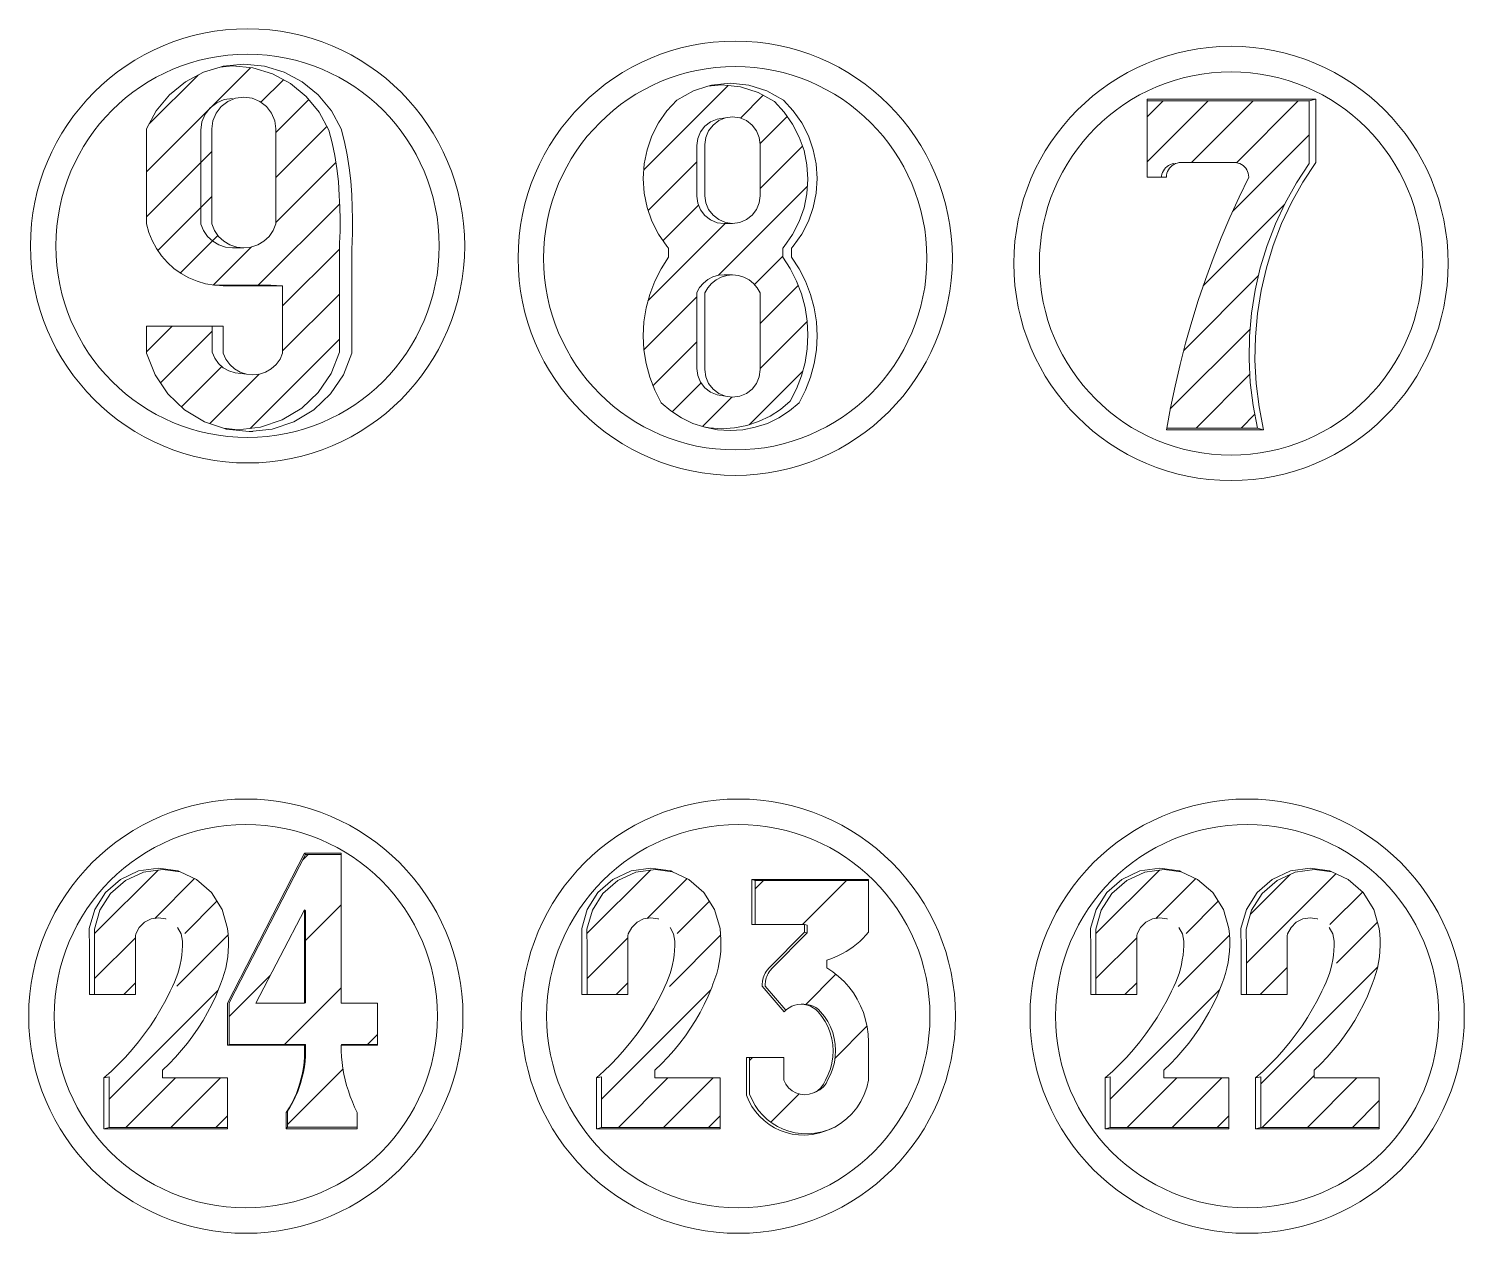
# Model space of a CAD drawing. Header units: inches. Extents: x -1979 to 7680, y -968 to 3127.
# Drawn here: x 2829.5 to 2881.5, y 992.8 to 1036.4 of the extents above; entities that cross this region are included whole.
import ezdxf

# ---------------------------------------------------------------- set-up
doc = ezdxf.new("R2010")
doc.units = ezdxf.units.IN
doc.header["$MEASUREMENT"] = 0
pattern_1 = [(45, (2232.7072, 1574.1366), (-0.8148213, 0.8148213), [])]
pattern_2 = [(45, (2232.7072, 1574.1366), (-0.8148213, 0.8148213), [])]

msp = doc.modelspace()

# ---------------------------------------------------------------- hatches: boundary and pattern name
at = {"lineweight": 20}
h = msp.add_hatch(dxfattribs=at)
h.set_pattern_fill('ANSI31', color=256, scale=9.218651)
h.set_pattern_definition(pattern_1)
h.paths.add_polyline_path([(2840.742, 1028.428), (2840.752, 1028.602), (2840.765, 1029.032), (2840.767, 1029.463), (2840.759, 1029.893), (2840.74, 1030.323), (2840.704, 1030.827), (2840.65, 1031.298), (2840.575, 1031.766), (2840.478, 1032.23), (2840.36, 1032.689), (2840.011, 1033.34), (2839.541, 1033.91), (2838.969, 1034.378), (2838.317, 1034.726), (2837.61, 1034.94), (2836.874, 1035.013), (2836.431, 1034.969), (2835.827, 1034.786), (2835.169, 1034.435), (2834.591, 1033.962), (2834.117, 1033.386), (2833.764, 1032.729), (2833.764, 1029.296), (2833.849, 1028.986), (2833.969, 1028.689), (2834.122, 1028.406), (2834.305, 1028.143), (2834.517, 1027.902), (2834.755, 1027.686), (2835.016, 1027.499), (2835.297, 1027.343), (2835.593, 1027.219), (2835.901, 1027.129), (2836.217, 1027.075), (2836.268, 1027.072), (2838.266, 1027.072), (2838.689, 1027.057), (2838.689, 1024.612), (2838.593, 1024.396), (2838.454, 1024.204), (2838.279, 1024.046), (2838.074, 1023.928), (2837.849, 1023.854), (2837.614, 1023.83), (2837.378, 1023.854), (2836.967, 1023.901), (2836.745, 1023.973), (2836.542, 1024.091), (2836.368, 1024.247), (2836.23, 1024.437), (2836.135, 1024.651), (2836.135, 1025.59), (2833.764, 1025.59), (2833.764, 1024.612), (2834.07, 1023.835), (2834.536, 1023.142), (2835.141, 1022.566), (2835.856, 1022.134), (2836.552, 1021.899), (2837.065, 1021.843), (2837.887, 1021.933), (2838.671, 1022.198), (2839.379, 1022.625), (2839.978, 1023.196), (2840.439, 1023.882), (2840.742, 1024.651)])
h.paths.add_polyline_path([(2838.195, 1028.844), (2838.007, 1028.668), (2837.785, 1028.535), (2837.541, 1028.454), (2837.284, 1028.426), (2837.027, 1028.454), (2836.782, 1028.535), (2836.561, 1028.668), (2836.373, 1028.844), (2836.226, 1029.057), (2836.129, 1029.296), (2836.129, 1032.729), (2836.168, 1033.028), (2836.283, 1033.306), (2836.467, 1033.545), (2836.706, 1033.729), (2836.985, 1033.844), (2837.284, 1033.884), (2837.583, 1033.844), (2837.861, 1033.729), (2838.101, 1033.545), (2838.284, 1033.306), (2838.4, 1033.028), (2838.439, 1032.729), (2838.439, 1029.296), (2838.342, 1029.057)], flags=16)
h = msp.add_hatch(dxfattribs=at)
h.set_pattern_fill('ANSI31', color=256, scale=9.218651)
h.set_pattern_definition(pattern_1)
h.paths.add_polyline_path([(2856.784, 1028.417), (2856.844, 1028.482), (2857.144, 1028.911), (2857.383, 1029.378), (2857.557, 1029.872), (2857.663, 1030.385), (2857.699, 1030.908), (2857.663, 1031.431), (2857.557, 1031.945), (2857.383, 1032.439), (2857.144, 1032.906), (2856.844, 1033.335), (2856.488, 1033.721), (2855.898, 1034.052), (2855.253, 1034.256), (2854.58, 1034.326), (2854.071, 1034.273), (2853.552, 1034.109), (2852.957, 1033.774), (2852.598, 1033.385), (2852.295, 1032.951), (2852.053, 1032.48), (2851.877, 1031.981), (2851.77, 1031.463), (2851.734, 1030.934), (2851.77, 1030.406), (2851.877, 1029.888), (2852.053, 1029.388), (2852.295, 1028.918), (2852.598, 1028.484), (2852.658, 1028.418), (2852.658, 1028.095), (2852.382, 1027.669), (2852.153, 1027.217), (2851.971, 1026.743), (2851.84, 1026.253), (2851.761, 1025.752), (2851.734, 1025.245), (2851.761, 1024.739), (2851.84, 1024.238), (2851.971, 1023.748), (2852.153, 1023.274), (2852.382, 1022.822), (2852.734, 1022.525), (2853.121, 1022.276), (2853.536, 1022.077), (2853.936, 1021.945), (2854.126, 1021.909), (2854.58, 1021.88), (2855.035, 1021.909), (2855.482, 1021.995), (2855.915, 1022.138), (2856.326, 1022.334), (2856.709, 1022.581), (2857.057, 1022.875), (2857.284, 1023.323), (2857.464, 1023.792), (2857.594, 1024.277), (2857.672, 1024.773), (2857.699, 1025.275), (2857.672, 1025.777), (2857.594, 1026.273), (2857.464, 1026.758), (2857.284, 1027.227), (2857.057, 1027.675), (2856.784, 1028.096)])
h.paths.add_polyline_path([(2855.381, 1027.368), (2855.567, 1027.271), (2855.731, 1027.141), (2855.867, 1026.982), (2855.971, 1026.799), (2855.971, 1024.024), (2855.937, 1023.765), (2855.837, 1023.524), (2855.678, 1023.317), (2855.471, 1023.158), (2855.23, 1023.058), (2854.971, 1023.024), (2854.712, 1023.058), (2854.411, 1023.109), (2854.172, 1023.208), (2853.967, 1023.366), (2853.81, 1023.571), (2853.711, 1023.809), (2853.677, 1024.066), (2853.677, 1026.814), (2853.78, 1026.994), (2853.915, 1027.152), (2854.077, 1027.281), (2854.262, 1027.376), (2854.461, 1027.435), (2854.667, 1027.455), (2854.971, 1027.447), (2855.18, 1027.427)], flags=16)
h.paths.add_polyline_path([(2855.23, 1029.349), (2854.971, 1029.315), (2854.667, 1029.305), (2854.411, 1029.338), (2854.172, 1029.437), (2853.967, 1029.595), (2853.81, 1029.8), (2853.711, 1030.039), (2853.677, 1030.295), (2853.677, 1032.127), (2853.711, 1032.383), (2853.81, 1032.622), (2853.967, 1032.827), (2854.172, 1032.985), (2854.411, 1033.083), (2854.712, 1033.131), (2854.971, 1033.165), (2855.23, 1033.131), (2855.471, 1033.031), (2855.678, 1032.872), (2855.837, 1032.665), (2855.937, 1032.424), (2855.971, 1032.165), (2855.971, 1030.315), (2855.937, 1030.056), (2855.837, 1029.815), (2855.678, 1029.608), (2855.471, 1029.449)], flags=16)
h = msp.add_hatch(dxfattribs=at)
h.set_pattern_fill('ANSI31', color=256, scale=9.218651)
h.set_pattern_definition(pattern_1)
h.paths.add_polyline_path([(2873.749, 1026.066), (2873.88, 1026.893), (2874.069, 1027.709), (2874.316, 1028.51), (2874.617, 1029.291), (2874.973, 1030.05), (2875.382, 1030.781), (2875.84, 1031.482), (2875.84, 1033.746), (2869.97, 1033.746), (2869.97, 1030.989), (2870.492, 1030.989), (2870.497, 1031.062), (2870.541, 1031.192), (2870.617, 1031.306), (2870.721, 1031.397), (2870.844, 1031.457), (2870.878, 1031.464), (2870.813, 1031.442), (2870.751, 1031.412), (2870.695, 1031.374), (2870.643, 1031.329), (2870.598, 1031.278), (2870.56, 1031.221), (2870.53, 1031.16), (2870.508, 1031.095), (2870.495, 1031.028), (2870.492, 1030.989), (2870.674, 1030.989), (2870.68, 1031.092), (2870.725, 1031.224), (2870.802, 1031.339), (2870.906, 1031.43), (2871.03, 1031.492), (2871.132, 1031.512), (2871.201, 1031.516), (2873.174, 1031.516), (2873.298, 1031.491), (2873.421, 1031.43), (2873.524, 1031.338), (2873.6, 1031.223), (2873.643, 1031.092), (2873.648, 1030.989), (2873.3, 1030.264), (2872.969, 1029.531), (2872.656, 1028.79), (2872.361, 1028.042), (2872.084, 1027.287), (2871.826, 1026.525), (2871.587, 1025.757), (2871.366, 1024.984), (2871.164, 1024.206), (2870.982, 1023.422), (2870.818, 1022.635), (2870.685, 1021.904), (2873.971, 1021.904), (2873.809, 1022.726), (2873.706, 1023.557), (2873.661, 1024.394), (2873.676, 1025.231)])
h = msp.add_hatch(dxfattribs=at)
h.set_pattern_fill('ANSI31', color=256, scale=17)
h.set_pattern_definition([(45, (1819.4103, 1888.5586), (-1.502602, 1.502602), [])])
h.paths.add_polyline_path([(2840.801, 1006.471), (2839.516, 1006.471), (2836.758, 1001.101), (2836.758, 999.594), (2839.516, 999.594), (2839.516, 999.369), (2839.512, 999.176), (2839.498, 998.984), (2839.475, 998.792), (2839.443, 998.602), (2839.401, 998.413), (2839.35, 998.227), (2839.291, 998.044), (2839.222, 997.863), (2839.145, 997.687), (2839.059, 997.514), (2838.965, 997.345), (2838.863, 997.182), (2838.863, 996.601), (2841.387, 996.601), (2841.387, 997.137), (2841.295, 997.327), (2841.211, 997.52), (2841.135, 997.717), (2841.066, 997.916), (2841.005, 998.117), (2840.951, 998.321), (2840.906, 998.527), (2840.869, 998.734), (2840.839, 998.943), (2840.818, 999.153), (2840.805, 999.363), (2840.8, 999.594), (2842.12, 999.594), (2842.12, 1001.095), (2840.801, 1001.095)])
h.paths.add_polyline_path([(2839.481, 1004.466), (2839.516, 1004.439), (2839.516, 1001.101), (2839.481, 1001.095), (2837.723, 1001.095)], flags=16)
h = msp.add_hatch(dxfattribs=at)
h.set_pattern_fill('ANSI31', color=256, scale=9.218651)
h.set_pattern_definition([(45, (2196.4715, 1574.1366), (-0.8148213, 0.8148213), [])])
h.paths.add_polyline_path([(2836.696, 998.393), (2834.339, 998.393), (2834.339, 998.67), (2834.58, 998.9), (2834.811, 999.139), (2835.031, 999.388), (2835.242, 999.645), (2835.442, 999.911), (2835.63, 1000.185), (2835.807, 1000.466), (2835.973, 1000.755), (2836.126, 1001.05), (2836.267, 1001.351), (2836.396, 1001.658), (2836.439, 1001.777), (2836.512, 1001.969), (2836.575, 1002.165), (2836.627, 1002.364), (2836.669, 1002.565), (2836.7, 1002.768), (2836.721, 1002.973), (2836.731, 1003.178), (2836.73, 1003.383), (2836.719, 1003.589), (2836.696, 1003.793), (2836.498, 1004.488), (2836.111, 1005.099), (2835.566, 1005.575), (2834.975, 1005.847), (2834.358, 1005.936), (2833.649, 1005.834), (2832.998, 1005.535), (2832.459, 1005.063), (2832.075, 1004.458), (2831.879, 1003.77), (2831.886, 1003.053), (2831.886, 1001.406), (2833.361, 1001.406), (2833.361, 1003.572), (2833.5, 1003.832), (2833.691, 1004.019), (2833.93, 1004.138), (2834.193, 1004.179), (2834.358, 1004.152), (2834.457, 1004.138), (2834.461, 1004.136), (2834.619, 1004.111), (2834.855, 1003.993), (2835.044, 1003.809), (2835.168, 1003.575), (2835.216, 1003.315), (2835.216, 1003.148), (2835.208, 1002.981), (2835.192, 1002.815), (2835.168, 1002.649), (2835.136, 1002.485), (2835.096, 1002.323), (2835.048, 1002.162), (2834.993, 1002.004), (2834.93, 1001.85), (2834.86, 1001.698), (2834.781, 1001.524), (2834.62, 1001.205), (2834.448, 1000.891), (2834.263, 1000.585), (2834.068, 1000.285), (2833.861, 999.993), (2833.643, 999.709), (2833.415, 999.434), (2833.177, 999.167), (2832.929, 998.909), (2832.672, 998.661), (2832.405, 998.422), (2832.405, 996.598), (2836.696, 996.598)])
h = msp.add_hatch(dxfattribs=at)
h.set_pattern_fill('ANSI31', color=256, scale=9.218651)
h.set_pattern_definition([(45, (2214.2931, 1574.1366), (-0.8148213, 0.8148213), [])])
h.paths.add_polyline_path([(2854.518, 998.393), (2852.161, 998.393), (2852.161, 998.67), (2852.401, 998.9), (2852.632, 999.139), (2852.853, 999.388), (2853.063, 999.645), (2853.263, 999.911), (2853.452, 1000.185), (2853.629, 1000.466), (2853.794, 1000.755), (2853.948, 1001.05), (2854.089, 1001.351), (2854.218, 1001.658), (2854.261, 1001.777), (2854.334, 1001.969), (2854.396, 1002.165), (2854.449, 1002.364), (2854.49, 1002.565), (2854.522, 1002.768), (2854.542, 1002.973), (2854.552, 1003.178), (2854.552, 1003.383), (2854.54, 1003.589), (2854.518, 1003.793), (2854.32, 1004.488), (2853.932, 1005.099), (2853.388, 1005.575), (2852.797, 1005.847), (2852.179, 1005.936), (2851.47, 1005.834), (2850.82, 1005.535), (2850.28, 1005.063), (2849.897, 1004.458), (2849.701, 1003.77), (2849.707, 1003.053), (2849.707, 1001.406), (2851.183, 1001.406), (2851.183, 1003.572), (2851.322, 1003.832), (2851.513, 1004.019), (2851.751, 1004.138), (2852.015, 1004.179), (2852.179, 1004.152), (2852.279, 1004.138), (2852.283, 1004.136), (2852.44, 1004.111), (2852.677, 1003.993), (2852.866, 1003.809), (2852.99, 1003.575), (2853.037, 1003.315), (2853.037, 1003.148), (2853.03, 1002.981), (2853.014, 1002.815), (2852.99, 1002.649), (2852.958, 1002.485), (2852.918, 1002.323), (2852.87, 1002.162), (2852.815, 1002.004), (2852.752, 1001.85), (2852.681, 1001.698), (2852.603, 1001.524), (2852.442, 1001.205), (2852.269, 1000.891), (2852.085, 1000.585), (2851.889, 1000.285), (2851.683, 999.993), (2851.465, 999.709), (2851.237, 999.434), (2850.999, 999.167), (2850.751, 998.909), (2850.493, 998.661), (2850.227, 998.422), (2850.227, 996.598), (2854.518, 996.598)])
h = msp.add_hatch(dxfattribs=at)
h.set_pattern_fill('ANSI31', color=256, scale=9.218651)
h.set_pattern_definition(pattern_2)
h.paths.add_polyline_path([(2872.932, 998.393), (2870.575, 998.393), (2870.575, 998.67), (2870.815, 998.9), (2871.046, 999.139), (2871.267, 999.388), (2871.478, 999.645), (2871.677, 999.911), (2871.866, 1000.185), (2872.043, 1000.466), (2872.209, 1000.755), (2872.362, 1001.05), (2872.503, 1001.351), (2872.632, 1001.658), (2872.675, 1001.777), (2872.748, 1001.969), (2872.81, 1002.165), (2872.863, 1002.364), (2872.905, 1002.565), (2872.936, 1002.768), (2872.957, 1002.973), (2872.967, 1003.178), (2872.966, 1003.383), (2872.954, 1003.589), (2872.932, 1003.793), (2872.734, 1004.488), (2872.347, 1005.099), (2871.802, 1005.575), (2871.211, 1005.847), (2870.593, 1005.936), (2869.885, 1005.834), (2869.234, 1005.535), (2868.695, 1005.063), (2868.311, 1004.458), (2868.115, 1003.77), (2868.122, 1003.053), (2868.122, 1001.406), (2869.597, 1001.406), (2869.597, 1003.572), (2869.736, 1003.832), (2869.927, 1004.019), (2870.165, 1004.138), (2870.429, 1004.179), (2870.593, 1004.152), (2870.693, 1004.138), (2870.697, 1004.136), (2870.854, 1004.111), (2871.091, 1003.993), (2871.28, 1003.809), (2871.404, 1003.575), (2871.451, 1003.315), (2871.452, 1003.148), (2871.444, 1002.981), (2871.428, 1002.815), (2871.404, 1002.649), (2871.372, 1002.485), (2871.332, 1002.323), (2871.284, 1002.162), (2871.229, 1002.004), (2871.166, 1001.85), (2871.095, 1001.698), (2871.017, 1001.524), (2870.856, 1001.205), (2870.683, 1000.891), (2870.499, 1000.585), (2870.303, 1000.285), (2870.097, 999.993), (2869.879, 999.709), (2869.651, 999.434), (2869.413, 999.167), (2869.165, 998.909), (2868.907, 998.661), (2868.641, 998.422), (2868.641, 996.598), (2872.932, 996.598)])
h = msp.add_hatch(dxfattribs=at)
h.set_pattern_fill('ANSI31', color=256, scale=9.218651)
h.set_pattern_definition(pattern_2)
h.paths.add_polyline_path([(2878.375, 998.393), (2876.017, 998.393), (2876.017, 998.67), (2876.258, 998.9), (2876.489, 999.139), (2876.71, 999.388), (2876.92, 999.645), (2877.12, 999.911), (2877.308, 1000.185), (2877.485, 1000.466), (2877.651, 1000.755), (2877.804, 1001.05), (2877.946, 1001.351), (2878.074, 1001.658), (2878.118, 1001.777), (2878.19, 1001.969), (2878.253, 1002.165), (2878.305, 1002.364), (2878.347, 1002.565), (2878.378, 1002.768), (2878.399, 1002.973), (2878.409, 1003.178), (2878.408, 1003.383), (2878.397, 1003.589), (2878.375, 1003.793), (2878.176, 1004.488), (2877.789, 1005.099), (2877.244, 1005.575), (2876.654, 1005.847), (2876.036, 1005.936), (2875.327, 1005.834), (2874.676, 1005.535), (2874.137, 1005.063), (2873.753, 1004.458), (2873.557, 1003.77), (2873.564, 1003.053), (2873.564, 1001.406), (2875.04, 1001.406), (2875.04, 1003.572), (2875.178, 1003.832), (2875.369, 1004.019), (2875.608, 1004.138), (2875.872, 1004.179), (2876.036, 1004.152), (2876.135, 1004.138), (2876.139, 1004.136), (2876.297, 1004.111), (2876.533, 1003.993), (2876.722, 1003.809), (2876.846, 1003.575), (2876.894, 1003.315), (2876.894, 1003.148), (2876.886, 1002.981), (2876.87, 1002.815), (2876.846, 1002.649), (2876.814, 1002.485), (2876.774, 1002.323), (2876.726, 1002.162), (2876.671, 1002.004), (2876.608, 1001.85), (2876.538, 1001.698), (2876.459, 1001.524), (2876.298, 1001.205), (2876.126, 1000.891), (2875.941, 1000.585), (2875.746, 1000.285), (2875.539, 999.993), (2875.322, 999.709), (2875.094, 999.434), (2874.855, 999.167), (2874.607, 998.909), (2874.35, 998.661), (2874.083, 998.422), (2874.083, 996.598), (2878.375, 996.598)])
h = msp.add_hatch(dxfattribs=at)
h.set_pattern_fill('ANSI31', color=256, scale=17)
h.set_pattern_definition([(45, (1824.5612, 1888.3195), (-1.502602, 1.502602), [])])
h.paths.add_polyline_path([(2859.888, 1005.529), (2855.785, 1005.529), (2855.785, 1003.94), (2857.575, 1003.94), (2857.672, 1003.912), (2857.672, 1003.643), (2856.406, 1002.364), (2856.327, 1002.273), (2856.293, 1002.223), (2856.262, 1002.172), (2856.234, 1002.118), (2856.211, 1002.062), (2856.191, 1002.005), (2856.176, 1001.946), (2856.164, 1001.887), (2856.154, 1001.767), (2856.155, 1001.706), (2856.899, 1000.839), (2856.923, 1000.863), (2857.016, 1000.93), (2857.117, 1000.984), (2857.225, 1001.023), (2857.338, 1001.047), (2857.452, 1001.055), (2857.551, 1001.056), (2857.664, 1001.048), (2857.776, 1001.024), (2857.883, 1000.985), (2857.983, 1000.932), (2858.075, 1000.865), (2858.157, 1000.786), (2858.295, 1000.616), (2858.415, 1000.432), (2858.515, 1000.237), (2858.594, 1000.032), (2858.652, 999.821), (2858.687, 999.604), (2858.699, 999.385), (2858.689, 999.166), (2858.655, 998.949), (2858.6, 998.737), (2858.522, 998.532), (2858.424, 998.336), (2858.354, 998.191), (2858.256, 998.063), (2858.134, 997.957), (2857.993, 997.879), (2857.899, 997.847), (2857.744, 997.798), (2857.582, 997.782), (2857.42, 997.798), (2857.265, 997.847), (2857.123, 997.927), (2857, 998.033), (2856.901, 998.162), (2856.83, 998.309), (2856.83, 999.125), (2855.587, 999.125), (2855.587, 997.797), (2855.676, 997.59), (2855.785, 997.393), (2855.914, 997.209), (2856.062, 997.038), (2856.226, 996.884), (2856.405, 996.748), (2856.597, 996.63), (2856.8, 996.533), (2857.012, 996.458), (2857.231, 996.404), (2857.454, 996.373), (2857.679, 996.366), (2857.95, 996.388), (2858.217, 996.441), (2858.476, 996.525), (2858.667, 996.611), (2858.873, 996.735), (2859.091, 996.902), (2859.288, 997.093), (2859.462, 997.305), (2859.611, 997.536), (2859.733, 997.783), (2859.826, 998.041), (2859.888, 998.309), (2859.888, 999.699), (2859.877, 999.967), (2859.842, 1000.232), (2859.786, 1000.494), (2859.706, 1000.75), (2859.606, 1000.998), (2859.484, 1001.237), (2859.343, 1001.464), (2859.182, 1001.679), (2859.004, 1001.878), (2858.81, 1002.062), (2858.6, 1002.229), (2858.377, 1002.377), (2858.377, 1002.649), (2858.523, 1002.698), (2858.667, 1002.754), (2858.807, 1002.817), (2858.945, 1002.886), (2859.079, 1002.963), (2859.209, 1003.046), (2859.334, 1003.135), (2859.455, 1003.23), (2859.572, 1003.331), (2859.683, 1003.438), (2859.788, 1003.55), (2859.888, 1003.668)])

# ---------------------------------------------------------------- linework, layer by layer
for p, q in [((2854.762, 1027.427), (2854.561, 1027.368)), ((2854.971, 1027.447), (2854.762, 1027.427)), ((2870.685, 1021.904), (2873.971, 1021.904)), ((2839.516, 1006.471), (2840.801, 1006.471)), ((2855.67, 1005.573), (2855.67, 1003.94)), ((2855.785, 1005.529), (2855.785, 1003.94)), ((2839.481, 1001.095), (2839.481, 1004.466)), ((2855.67, 1003.94), (2855.785, 1003.94)), ((2855.785, 1003.94), (2857.575, 1003.94)), ((2857.575, 1003.94), (2857.672, 1003.912)), ((2857.672, 1003.912), (2857.672, 1003.643)), ((2857.899, 997.847), (2857.744, 997.798))]:
    msp.add_line(p, q, dxfattribs=at)
for points in [[(2835.827, 1034.786), (2836.431, 1034.969), (2836.542, 1035.003), (2837.284, 1035.076), (2838.027, 1035.003), (2838.741, 1034.786), (2839.4, 1034.435), (2839.977, 1033.962), (2840.452, 1033.386), (2840.805, 1032.729), (2840.924, 1032.265), (2841.021, 1031.797), (2841.098, 1031.324), (2841.152, 1030.849), (2841.188, 1030.339), (2841.207, 1029.905), (2841.216, 1029.471), (2841.213, 1029.036), (2841.2, 1028.602), (2841.19, 1028.426), (2841.19, 1024.612), (2840.885, 1023.835), (2840.418, 1023.142), (2839.813, 1022.566), (2839.099, 1022.134), (2838.307, 1021.867), (2837.614, 1021.791)], [(2836.552, 1021.899), (2837.065, 1021.843), (2837.887, 1021.933), (2838.671, 1022.198), (2839.379, 1022.625), (2839.978, 1023.196), (2840.439, 1023.882), (2840.742, 1024.651), (2840.742, 1028.428), (2840.752, 1028.602), (2840.765, 1029.032), (2840.767, 1029.463), (2840.759, 1029.893), (2840.74, 1030.323), (2840.704, 1030.827), (2840.65, 1031.298), (2840.575, 1031.766), (2840.478, 1032.23), (2840.36, 1032.689), (2840.011, 1033.34), (2839.541, 1033.91), (2838.969, 1034.378), (2838.317, 1034.726), (2837.61, 1034.94), (2836.874, 1035.013), (2836.431, 1034.969)], [(2835.827, 1034.786), (2835.169, 1034.435), (2834.591, 1033.962), (2834.117, 1033.386), (2833.764, 1032.729), (2833.764, 1029.296), (2833.849, 1028.986), (2833.969, 1028.689), (2834.122, 1028.406), (2834.305, 1028.143), (2834.517, 1027.902), (2834.755, 1027.686), (2835.016, 1027.499), (2835.297, 1027.343), (2835.593, 1027.219), (2835.901, 1027.129), (2836.217, 1027.075), (2836.268, 1027.072), (2836.538, 1027.057), (2838.689, 1027.057)], [(2857.108, 1028.095), (2857.108, 1028.418), (2857.169, 1028.484), (2857.472, 1028.918), (2857.714, 1029.388), (2857.89, 1029.888), (2857.996, 1030.406), (2858.032, 1030.934), (2857.996, 1031.463), (2857.89, 1031.981), (2857.714, 1032.48), (2857.472, 1032.951), (2857.169, 1033.385), (2856.81, 1033.774), (2856.214, 1034.109), (2855.563, 1034.315), (2854.883, 1034.385), (2854.204, 1034.315)], [(2838.439, 1032.729), (2838.4, 1033.028), (2838.284, 1033.306), (2838.101, 1033.545), (2837.861, 1033.729), (2837.583, 1033.844), (2837.284, 1033.884), (2836.985, 1033.844), (2836.706, 1033.729), (2836.467, 1033.545), (2836.283, 1033.306), (2836.168, 1033.028), (2836.129, 1032.729), (2836.129, 1029.296), (2836.226, 1029.057), (2836.373, 1028.844), (2836.561, 1028.668), (2836.782, 1028.535), (2837.027, 1028.454), (2837.284, 1028.426)], [(2852.658, 1028.095), (2852.658, 1028.418), (2852.598, 1028.484), (2852.295, 1028.918), (2852.053, 1029.388), (2851.877, 1029.888), (2851.77, 1030.406), (2851.734, 1030.934), (2851.77, 1031.463), (2851.877, 1031.981), (2852.053, 1032.48), (2852.295, 1032.951), (2852.598, 1033.385), (2852.957, 1033.774), (2853.552, 1034.109), (2854.071, 1034.273), (2854.204, 1034.315)], [(2853.936, 1021.945), (2854.126, 1021.909), (2854.58, 1021.88), (2855.035, 1021.909), (2855.482, 1021.995), (2855.915, 1022.138), (2856.326, 1022.334), (2856.709, 1022.581), (2857.057, 1022.875), (2857.284, 1023.323), (2857.464, 1023.792), (2857.594, 1024.277), (2857.672, 1024.773), (2857.699, 1025.275), (2857.672, 1025.777), (2857.594, 1026.273), (2857.464, 1026.758), (2857.284, 1027.227), (2857.057, 1027.675), (2856.784, 1028.096), (2856.784, 1028.417), (2856.844, 1028.482), (2857.144, 1028.911), (2857.383, 1029.378), (2857.557, 1029.872), (2857.663, 1030.385), (2857.699, 1030.908), (2857.663, 1031.431), (2857.557, 1031.945), (2857.383, 1032.439), (2857.144, 1032.906), (2856.844, 1033.335), (2856.488, 1033.721), (2855.898, 1034.052), (2855.253, 1034.256), (2854.58, 1034.326), (2854.071, 1034.273)], [(2836.874, 1033.833), (2836.578, 1033.794), (2836.302, 1033.679), (2836.065, 1033.497), (2835.883, 1033.261), (2835.769, 1032.985), (2835.73, 1032.689), (2835.73, 1029.289), (2835.826, 1029.053), (2835.971, 1028.842), (2836.158, 1028.667), (2836.377, 1028.536), (2836.62, 1028.455), (2836.874, 1028.428), (2837.284, 1028.426), (2837.541, 1028.454), (2837.785, 1028.535), (2838.007, 1028.668), (2838.195, 1028.844), (2838.342, 1029.057), (2838.439, 1029.296), (2838.439, 1032.729)], [(2876.076, 1033.803), (2875.84, 1033.746), (2869.97, 1033.746)], [(2875.84, 1033.746), (2875.84, 1031.482), (2875.382, 1030.781), (2874.973, 1030.05), (2874.617, 1029.291), (2874.316, 1028.51), (2874.069, 1027.709), (2873.88, 1026.893), (2873.749, 1026.066), (2873.676, 1025.231), (2873.661, 1024.394), (2873.706, 1023.557), (2873.809, 1022.726), (2873.971, 1021.904), (2874.188, 1021.844), (2874.025, 1022.674), (2873.921, 1023.513), (2873.876, 1024.358), (2873.89, 1025.204), (2873.964, 1026.047), (2874.097, 1026.882), (2874.288, 1027.706), (2874.537, 1028.515), (2874.841, 1029.304), (2875.201, 1030.07), (2875.613, 1030.808), (2876.076, 1031.516), (2876.076, 1033.803), (2869.97, 1033.803), (2869.97, 1033.746), (2869.97, 1030.989), (2870.492, 1030.989), (2870.674, 1030.989), (2870.678, 1031.058), (2870.692, 1031.125), (2870.714, 1031.191), (2870.744, 1031.253), (2870.783, 1031.31), (2870.828, 1031.362), (2870.88, 1031.407), (2870.937, 1031.446), (2870.999, 1031.476), (2871.065, 1031.498), (2871.132, 1031.512), (2871.201, 1031.516), (2873.128, 1031.516), (2873.197, 1031.512), (2873.264, 1031.498), (2873.329, 1031.476), (2873.39, 1031.445), (2873.447, 1031.407), (2873.499, 1031.361), (2873.543, 1031.309), (2873.581, 1031.252), (2873.611, 1031.19), (2873.632, 1031.125), (2873.645, 1031.057), (2873.648, 1030.989), (2873.3, 1030.264), (2872.969, 1029.531), (2872.656, 1028.79), (2872.361, 1028.042), (2872.084, 1027.287), (2871.826, 1026.525), (2871.587, 1025.757), (2871.366, 1024.984), (2871.164, 1024.206), (2870.982, 1023.422), (2870.818, 1022.635), (2870.685, 1021.904), (2870.674, 1021.844), (2874.188, 1021.844)], [(2854.712, 1033.131), (2854.471, 1033.031), (2854.264, 1032.872), (2854.105, 1032.665), (2854.005, 1032.424), (2853.971, 1032.165), (2853.971, 1030.315), (2854.005, 1030.056), (2854.105, 1029.815), (2854.264, 1029.608), (2854.471, 1029.449), (2854.712, 1029.349), (2854.971, 1029.315)], [(2870.945, 1031.478), (2870.878, 1031.464), (2870.813, 1031.442), (2870.751, 1031.412), (2870.695, 1031.374), (2870.643, 1031.329), (2870.598, 1031.278), (2870.56, 1031.221), (2870.53, 1031.16), (2870.508, 1031.095), (2870.495, 1031.028), (2870.492, 1030.989)], [(2852.658, 1028.095), (2852.382, 1027.669), (2852.153, 1027.217), (2851.971, 1026.743), (2851.84, 1026.253), (2851.761, 1025.752), (2851.734, 1025.245), (2851.761, 1024.739), (2851.84, 1024.238), (2851.971, 1023.748), (2852.153, 1023.274), (2852.382, 1022.822), (2852.734, 1022.525), (2853.121, 1022.276), (2853.536, 1022.077), (2853.936, 1021.945), (2853.973, 1021.933)], [(2853.973, 1021.933), (2854.424, 1021.846), (2854.883, 1021.817), (2855.342, 1021.846), (2855.794, 1021.933), (2856.231, 1022.077), (2856.646, 1022.276), (2857.033, 1022.525), (2857.384, 1022.822), (2857.614, 1023.274), (2857.796, 1023.748), (2857.927, 1024.238), (2858.006, 1024.739), (2858.032, 1025.245), (2858.006, 1025.752), (2857.927, 1026.253), (2857.796, 1026.743), (2857.614, 1027.217), (2857.384, 1027.669), (2857.108, 1028.095)], [(2854.561, 1027.368), (2854.375, 1027.271), (2854.211, 1027.141), (2854.075, 1026.982), (2853.971, 1026.799), (2853.971, 1024.024), (2854.005, 1023.765), (2854.105, 1023.524), (2854.264, 1023.317), (2854.471, 1023.158), (2854.712, 1023.058)], [(2837.614, 1023.83), (2837.849, 1023.854), (2838.074, 1023.928), (2838.279, 1024.046), (2838.454, 1024.204), (2838.593, 1024.396), (2838.689, 1024.612), (2838.689, 1027.057), (2838.266, 1027.072), (2836.268, 1027.072)], [(2837.477, 1021.776), (2836.647, 1021.867), (2836.552, 1021.899), (2835.856, 1022.134), (2835.141, 1022.566), (2834.536, 1023.142), (2834.07, 1023.835), (2833.764, 1024.612), (2833.764, 1025.59), (2836.135, 1025.59), (2836.538, 1025.59), (2836.538, 1024.612), (2836.634, 1024.396), (2836.773, 1024.204), (2836.949, 1024.046), (2837.153, 1023.928), (2837.378, 1023.854)], [(2837.614, 1023.83), (2837.378, 1023.854), (2836.967, 1023.901), (2836.745, 1023.973), (2836.542, 1024.091), (2836.368, 1024.247), (2836.23, 1024.437), (2836.135, 1024.651), (2836.135, 1025.59)], [(2836.696, 999.574), (2836.696, 1001.095), (2839.481, 1006.518)], [(2840.801, 999.574), (2842.12, 999.574), (2842.12, 999.594), (2842.12, 1001.095), (2840.801, 1001.095), (2840.801, 1006.471), (2840.801, 1006.518), (2839.481, 1006.518), (2839.516, 1006.471), (2836.758, 1001.101), (2836.758, 999.594)], [(2831.697, 1001.406), (2831.697, 1003.07), (2831.69, 1003.793), (2831.889, 1004.488), (2832.276, 1005.099), (2832.82, 1005.575), (2833.478, 1005.877), (2834.193, 1005.981), (2834.909, 1005.877), (2834.975, 1005.847), (2835.566, 1005.575), (2836.111, 1005.099), (2836.498, 1004.488), (2836.696, 1003.793), (2836.719, 1003.589), (2836.73, 1003.383), (2836.731, 1003.178), (2836.721, 1002.973), (2836.7, 1002.768), (2836.669, 1002.565), (2836.627, 1002.364), (2836.575, 1002.165), (2836.512, 1001.969), (2836.439, 1001.777), (2836.396, 1001.658), (2836.267, 1001.351), (2836.126, 1001.05), (2835.973, 1000.755), (2835.807, 1000.466), (2835.63, 1000.185), (2835.442, 999.911), (2835.242, 999.645), (2835.031, 999.388), (2834.811, 999.139), (2834.58, 998.9), (2834.339, 998.67), (2834.339, 998.393), (2836.696, 998.393), (2836.696, 996.598), (2836.696, 996.551), (2832.222, 996.551)], [(2831.886, 1001.406), (2831.886, 1003.053), (2831.879, 1003.77), (2832.075, 1004.458), (2832.459, 1005.063), (2832.998, 1005.535), (2833.649, 1005.834), (2834.358, 1005.936), (2834.975, 1005.847)], [(2849.519, 1001.406), (2849.519, 1003.07), (2849.512, 1003.793), (2849.71, 1004.488), (2850.098, 1005.099), (2850.642, 1005.575), (2851.299, 1005.877), (2852.015, 1005.981), (2852.731, 1005.877), (2852.797, 1005.847), (2853.388, 1005.575), (2853.932, 1005.099), (2854.32, 1004.488), (2854.518, 1003.793), (2854.54, 1003.589), (2854.552, 1003.383), (2854.552, 1003.178), (2854.542, 1002.973), (2854.522, 1002.768), (2854.49, 1002.565), (2854.449, 1002.364), (2854.396, 1002.165), (2854.334, 1001.969), (2854.261, 1001.777), (2854.218, 1001.658), (2854.089, 1001.351), (2853.948, 1001.05), (2853.794, 1000.755), (2853.629, 1000.466), (2853.452, 1000.185), (2853.263, 999.911), (2853.063, 999.645), (2852.853, 999.388), (2852.632, 999.139), (2852.401, 998.9), (2852.161, 998.67), (2852.161, 998.393), (2854.518, 998.393), (2854.518, 996.598), (2854.518, 996.551), (2850.043, 996.551)], [(2849.707, 1001.406), (2849.707, 1003.053), (2849.701, 1003.77), (2849.897, 1004.458), (2850.28, 1005.063), (2850.82, 1005.535), (2851.47, 1005.834), (2852.179, 1005.936), (2852.797, 1005.847)], [(2867.933, 1001.406), (2867.933, 1003.07), (2867.926, 1003.793), (2868.124, 1004.488), (2868.512, 1005.099), (2869.056, 1005.575), (2869.713, 1005.877), (2870.429, 1005.981), (2871.145, 1005.877), (2871.211, 1005.847), (2871.802, 1005.575), (2872.347, 1005.099), (2872.734, 1004.488), (2872.932, 1003.793), (2872.954, 1003.589), (2872.966, 1003.383), (2872.967, 1003.178), (2872.957, 1002.973), (2872.936, 1002.768), (2872.905, 1002.565), (2872.863, 1002.364), (2872.81, 1002.165), (2872.748, 1001.969), (2872.675, 1001.777), (2872.632, 1001.658), (2872.503, 1001.351), (2872.362, 1001.05), (2872.209, 1000.755), (2872.043, 1000.466), (2871.866, 1000.185), (2871.677, 999.911), (2871.478, 999.645), (2871.267, 999.388), (2871.046, 999.139), (2870.815, 998.9), (2870.575, 998.67), (2870.575, 998.393), (2872.932, 998.393), (2872.932, 996.598), (2872.932, 996.551), (2868.457, 996.551)], [(2868.122, 1001.406), (2868.122, 1003.053), (2868.115, 1003.77), (2868.311, 1004.458), (2868.695, 1005.063), (2869.234, 1005.535), (2869.885, 1005.834), (2870.593, 1005.936), (2871.211, 1005.847)], [(2873.375, 1001.406), (2873.375, 1003.07), (2873.368, 1003.793), (2873.567, 1004.488), (2873.954, 1005.099), (2874.499, 1005.575), (2875.156, 1005.877), (2875.872, 1005.981), (2876.587, 1005.877), (2876.654, 1005.847), (2877.244, 1005.575), (2877.789, 1005.099), (2878.176, 1004.488), (2878.375, 1003.793), (2878.397, 1003.589), (2878.408, 1003.383), (2878.409, 1003.178), (2878.399, 1002.973), (2878.378, 1002.768), (2878.347, 1002.565), (2878.305, 1002.364), (2878.253, 1002.165), (2878.19, 1001.969), (2878.118, 1001.777), (2878.074, 1001.658), (2877.946, 1001.351), (2877.804, 1001.05), (2877.651, 1000.755), (2877.485, 1000.466), (2877.308, 1000.185), (2877.12, 999.911), (2876.92, 999.645), (2876.71, 999.388), (2876.489, 999.139), (2876.258, 998.9), (2876.017, 998.67), (2876.017, 998.393), (2878.375, 998.393), (2878.375, 996.598), (2878.375, 996.551), (2873.9, 996.551)], [(2873.564, 1001.406), (2873.564, 1003.053), (2873.557, 1003.77), (2873.753, 1004.458), (2874.137, 1005.063), (2874.676, 1005.535), (2875.327, 1005.834), (2876.036, 1005.936), (2876.654, 1005.847)], [(2859.091, 996.902), (2859.288, 997.093), (2859.462, 997.305), (2859.611, 997.536), (2859.733, 997.783), (2859.826, 998.041), (2859.888, 998.309), (2859.888, 999.699), (2859.877, 999.967), (2859.842, 1000.232), (2859.786, 1000.494), (2859.706, 1000.75), (2859.606, 1000.998), (2859.484, 1001.237), (2859.343, 1001.464), (2859.182, 1001.679), (2859.004, 1001.878), (2858.81, 1002.062), (2858.6, 1002.229), (2858.377, 1002.377), (2858.377, 1002.649), (2858.523, 1002.698), (2858.667, 1002.754), (2858.807, 1002.817), (2858.945, 1002.886), (2859.079, 1002.963), (2859.209, 1003.046), (2859.334, 1003.135), (2859.455, 1003.23), (2859.572, 1003.331), (2859.683, 1003.438), (2859.788, 1003.55), (2859.888, 1003.668), (2859.888, 1005.529)], [(2831.697, 1001.406), (2831.886, 1001.406), (2833.363, 1001.406), (2833.363, 1003.525), (2833.376, 1003.599), (2833.502, 1003.834), (2833.693, 1004.021), (2833.932, 1004.14), (2834.195, 1004.181), (2834.36, 1004.154), (2834.459, 1004.14), (2834.464, 1004.138)], [(2834.887, 1003.832), (2835.012, 1003.597), (2835.06, 1003.334), (2835.06, 1003.165), (2835.052, 1002.997), (2835.036, 1002.829), (2835.012, 1002.661), (2834.979, 1002.496), (2834.939, 1002.332), (2834.891, 1002.17), (2834.835, 1002.01), (2834.771, 1001.854), (2834.7, 1001.701), (2834.621, 1001.525), (2834.459, 1001.203), (2834.284, 1000.886), (2834.098, 1000.577), (2833.901, 1000.274), (2833.692, 999.979), (2833.472, 999.693), (2833.242, 999.414), (2833.001, 999.145), (2832.751, 998.884), (2832.491, 998.634), (2832.222, 998.393), (2832.222, 996.551), (2832.405, 996.598), (2836.696, 996.598)], [(2849.519, 1001.406), (2849.708, 1001.406), (2851.184, 1001.406), (2851.184, 1003.525), (2851.198, 1003.599), (2851.323, 1003.834), (2851.514, 1004.021), (2851.753, 1004.14), (2852.017, 1004.181), (2852.181, 1004.154), (2852.281, 1004.14), (2852.285, 1004.138)], [(2852.708, 1003.832), (2852.834, 1003.597), (2852.881, 1003.334), (2852.882, 1003.165), (2852.874, 1002.997), (2852.858, 1002.829), (2852.833, 1002.661), (2852.801, 1002.496), (2852.761, 1002.332), (2852.713, 1002.17), (2852.657, 1002.01), (2852.593, 1001.854), (2852.522, 1001.701), (2852.443, 1001.525), (2852.28, 1001.203), (2852.106, 1000.886), (2851.92, 1000.577), (2851.722, 1000.274), (2851.513, 999.979), (2851.294, 999.693), (2851.064, 999.414), (2850.823, 999.145), (2850.573, 998.884), (2850.313, 998.634), (2850.043, 998.393), (2850.043, 996.551), (2850.227, 996.598), (2854.518, 996.598)], [(2857.575, 1003.94), (2857.575, 1003.668), (2857.672, 1003.643), (2856.406, 1002.364), (2856.327, 1002.273), (2856.293, 1002.223), (2856.262, 1002.172), (2856.234, 1002.118), (2856.211, 1002.062), (2856.191, 1002.005), (2856.176, 1001.946), (2856.164, 1001.887), (2856.154, 1001.767), (2856.155, 1001.706), (2856.899, 1000.839)], [(2867.933, 1001.406), (2868.122, 1001.406), (2869.598, 1001.406), (2869.598, 1003.525), (2869.612, 1003.599), (2869.737, 1003.834), (2869.928, 1004.021), (2870.167, 1004.14), (2870.431, 1004.181), (2870.596, 1004.154), (2870.695, 1004.14), (2870.699, 1004.138)], [(2871.123, 1003.832), (2871.248, 1003.597), (2871.296, 1003.334), (2871.296, 1003.165), (2871.288, 1002.997), (2871.272, 1002.829), (2871.247, 1002.661), (2871.215, 1002.496), (2871.175, 1002.332), (2871.127, 1002.17), (2871.071, 1002.01), (2871.007, 1001.854), (2870.936, 1001.701), (2870.857, 1001.525), (2870.694, 1001.203), (2870.52, 1000.886), (2870.334, 1000.577), (2870.136, 1000.274), (2869.928, 999.979), (2869.708, 999.693), (2869.478, 999.414), (2869.237, 999.145), (2868.987, 998.884), (2868.727, 998.634), (2868.457, 998.393), (2868.457, 996.551), (2868.641, 996.598), (2872.932, 996.598)], [(2873.375, 1001.406), (2873.564, 1001.406), (2875.041, 1001.406), (2875.041, 1003.525), (2875.054, 1003.599), (2875.18, 1003.834), (2875.371, 1004.021), (2875.61, 1004.14), (2875.874, 1004.181), (2876.038, 1004.154), (2876.137, 1004.14), (2876.142, 1004.138)], [(2876.565, 1003.832), (2876.69, 1003.597), (2876.738, 1003.334), (2876.738, 1003.165), (2876.73, 1002.997), (2876.714, 1002.829), (2876.69, 1002.661), (2876.658, 1002.496), (2876.617, 1002.332), (2876.569, 1002.17), (2876.513, 1002.01), (2876.45, 1001.854), (2876.378, 1001.701), (2876.299, 1001.525), (2876.137, 1001.203), (2875.962, 1000.886), (2875.776, 1000.577), (2875.579, 1000.274), (2875.37, 999.979), (2875.15, 999.693), (2874.92, 999.414), (2874.68, 999.145), (2874.429, 998.884), (2874.169, 998.634), (2873.9, 998.393), (2873.9, 996.551), (2874.083, 996.598), (2878.375, 996.598)], [(2857.575, 1003.668), (2856.296, 1002.377), (2856.217, 1002.285), (2856.182, 1002.235), (2856.151, 1002.182), (2856.123, 1002.128), (2856.099, 1002.072), (2856.08, 1002.014), (2856.064, 1001.955), (2856.052, 1001.895), (2856.042, 1001.774), (2856.043, 1001.713), (2856.84, 1000.783), (2856.899, 1000.839), (2856.923, 1000.863), (2857.016, 1000.93), (2857.117, 1000.984), (2857.225, 1001.023), (2857.338, 1001.047), (2857.452, 1001.055)], [(2839.481, 999.574), (2836.696, 999.574), (2836.758, 999.594), (2839.516, 999.594)], [(2842.12, 999.594), (2840.822, 999.594), (2840.801, 999.574), (2840.805, 999.363), (2840.818, 999.153), (2840.839, 998.943), (2840.869, 998.734), (2840.906, 998.527), (2840.951, 998.321), (2841.005, 998.117), (2841.066, 997.916), (2841.135, 997.717), (2841.211, 997.52), (2841.295, 997.327), (2841.387, 997.137), (2841.387, 996.601), (2841.387, 996.551), (2838.822, 996.551), (2838.822, 997.137), (2838.925, 997.303), (2839.02, 997.473), (2839.107, 997.647), (2839.185, 997.826), (2839.254, 998.008), (2839.314, 998.193), (2839.365, 998.381), (2839.407, 998.572), (2839.44, 998.764), (2839.463, 998.957), (2839.477, 999.151), (2839.482, 999.346)], [(2839.482, 999.346), (2839.481, 999.574), (2839.516, 999.594), (2839.516, 999.369), (2839.512, 999.176), (2839.498, 998.984), (2839.475, 998.792), (2839.443, 998.602), (2839.401, 998.413), (2839.35, 998.227), (2839.291, 998.044), (2839.222, 997.863), (2839.145, 997.687), (2839.059, 997.514), (2838.965, 997.345), (2838.863, 997.182), (2838.863, 996.601)], [(2857.744, 997.798), (2857.582, 997.782), (2857.42, 997.798), (2857.265, 997.847), (2857.123, 997.927), (2857, 998.033), (2856.901, 998.162), (2856.83, 998.309), (2856.83, 999.125), (2855.587, 999.125), (2855.469, 999.125), (2855.469, 997.765), (2855.559, 997.556), (2855.669, 997.357), (2855.8, 997.17), (2855.949, 996.999), (2856.114, 996.843), (2856.295, 996.705), (2856.489, 996.586), (2856.694, 996.488), (2856.909, 996.412), (2857.13, 996.358), (2857.355, 996.327), (2857.582, 996.319), (2857.856, 996.342), (2858.125, 996.396), (2858.387, 996.48), (2858.637, 996.593), (2858.667, 996.611), (2858.873, 996.735), (2859.091, 996.902)], [(2855.587, 999.125), (2855.587, 997.797), (2855.676, 997.59), (2855.785, 997.393), (2855.914, 997.209), (2856.062, 997.038), (2856.226, 996.884), (2856.405, 996.748), (2856.597, 996.63), (2856.8, 996.533), (2857.012, 996.458), (2857.231, 996.404), (2857.454, 996.373), (2857.679, 996.366), (2857.95, 996.388), (2858.217, 996.441), (2858.476, 996.525), (2858.667, 996.611)], [(2832.222, 998.393), (2832.405, 998.422), (2832.405, 996.598)], [(2850.043, 998.393), (2850.227, 998.422), (2850.227, 996.598)], [(2868.457, 998.393), (2868.641, 998.422), (2868.641, 996.598)], [(2873.9, 998.393), (2874.083, 998.422), (2874.083, 996.598)], [(2838.822, 996.551), (2838.863, 996.601), (2841.387, 996.601)]]:
    msp.add_lwpolyline(points, dxfattribs=at)
for points in [[(2854.411, 1029.338), (2854.172, 1029.437), (2853.967, 1029.595), (2853.81, 1029.8), (2853.711, 1030.039), (2853.677, 1030.295), (2853.677, 1032.127), (2853.711, 1032.383), (2853.81, 1032.622), (2853.967, 1032.827), (2854.172, 1032.985), (2854.411, 1033.083), (2854.712, 1033.131), (2854.971, 1033.165), (2855.23, 1033.131), (2855.471, 1033.031), (2855.678, 1032.872), (2855.837, 1032.665), (2855.937, 1032.424), (2855.971, 1032.165), (2855.971, 1030.315), (2855.937, 1030.056), (2855.837, 1029.815), (2855.678, 1029.608), (2855.471, 1029.449), (2855.23, 1029.349), (2854.971, 1029.315), (2854.667, 1029.305)], [(2855.678, 1023.317), (2855.837, 1023.524), (2855.937, 1023.765), (2855.971, 1024.024), (2855.971, 1026.799), (2855.867, 1026.982), (2855.731, 1027.141), (2855.567, 1027.271), (2855.381, 1027.368), (2855.18, 1027.427), (2854.971, 1027.447), (2854.667, 1027.455), (2854.461, 1027.435), (2854.262, 1027.376), (2854.077, 1027.281), (2853.915, 1027.152), (2853.78, 1026.994), (2853.677, 1026.814), (2853.677, 1024.066), (2853.711, 1023.809), (2853.81, 1023.571), (2853.967, 1023.366), (2854.172, 1023.208), (2854.411, 1023.109), (2854.712, 1023.058), (2854.971, 1023.024), (2855.23, 1023.058), (2855.471, 1023.158)], [(2837.614, 1021.776), (2837.614, 1021.791), (2837.477, 1021.776)], [(2855.785, 1005.529), (2859.888, 1005.529), (2859.888, 1005.573), (2855.67, 1005.573)], [(2837.723, 1001.095), (2839.481, 1004.466), (2839.516, 1004.439), (2839.516, 1001.101), (2839.481, 1001.095)], [(2857.664, 1001.048), (2857.551, 1001.056), (2857.452, 1001.055), (2857.567, 1001.047), (2857.679, 1001.023), (2857.787, 1000.984), (2857.889, 1000.93), (2857.982, 1000.863), (2858.065, 1000.783), (2858.204, 1000.611), (2858.325, 1000.426), (2858.426, 1000.229), (2858.506, 1000.022), (2858.564, 999.808), (2858.6, 999.59), (2858.612, 999.368), (2858.601, 999.147), (2858.568, 998.928), (2858.512, 998.714), (2858.433, 998.507), (2858.334, 998.309), (2858.263, 998.162), (2858.164, 998.033), (2858.041, 997.927), (2857.899, 997.847), (2857.993, 997.879), (2858.134, 997.957), (2858.256, 998.063), (2858.354, 998.191), (2858.424, 998.336), (2858.522, 998.532), (2858.6, 998.737), (2858.655, 998.949), (2858.689, 999.166), (2858.699, 999.385), (2858.687, 999.604), (2858.652, 999.821), (2858.594, 1000.032), (2858.515, 1000.237), (2858.415, 1000.432), (2858.295, 1000.616), (2858.157, 1000.786), (2858.075, 1000.865), (2857.983, 1000.932), (2857.883, 1000.985), (2857.776, 1001.024)]]:
    msp.add_lwpolyline(points, close=True, dxfattribs=at)
for centre, radius in [((2837.419, 1028.5), 7.858), ((2837.419, 1028.5), 6.936), ((2855.067, 1028.052), 7.858), ((2873.009, 1027.863), 7.858), ((2855.067, 1028.052), 6.936), ((2873.009, 1027.863), 6.936), ((2837.357, 1000.624), 7.858), ((2855.179, 1000.624), 7.858), ((2873.593, 1000.624), 7.858), ((2837.357, 1000.624), 6.936), ((2855.179, 1000.624), 6.936), ((2873.593, 1000.624), 6.936)]:
    msp.add_circle(centre, radius, dxfattribs=at)

doc.saveas('drawing.dxf')
